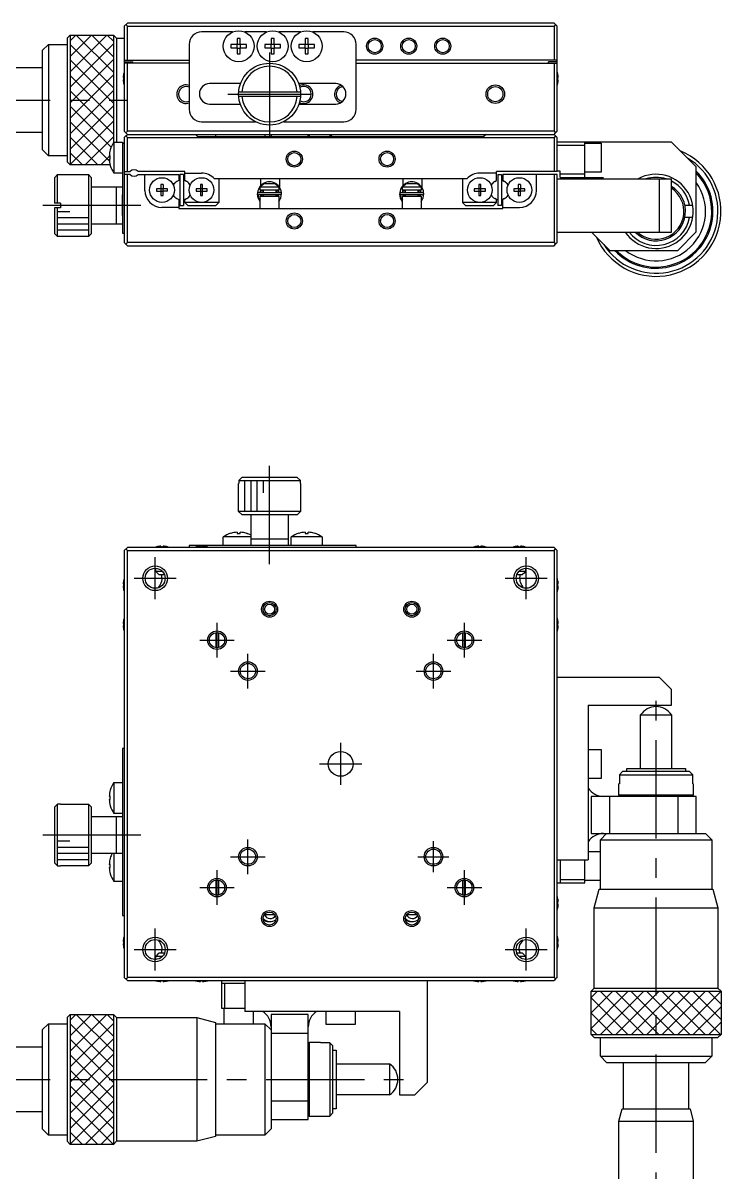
# Model space of a CAD drawing. Extents: x -1 to 436, y -8 to 288.
# Drawn here: x 93.5 to 206.4, y 102.6 to 288.5 of the extents above; entities that cross this region are included whole.
import ezdxf

# ---------------------------------------------------------------- set-up
doc = ezdxf.new("R2010")
doc.units = 0
doc.header["$LTSCALE"] = 0.5
doc.linetypes.add('CENTER', pattern=[50.8, 31.75, -6.35, 6.35, -6.35])
for name, color, linetype in [('MSM_CENTER', 1, 'CENTER'), ('MSM_CONTINUOUS', 7, 'CONTINUOUS'), ('MSM_NARROW', 5, 'CONTINUOUS')]:
    doc.layers.add(name, color=color, linetype=linetype)

msp = doc.modelspace()

# ---------------------------------------------------------------- linework, layer by layer
at = {"layer": 'MSM_CENTER'}
for p, q in [((133.35, 283.7), (133.35, 270.2)), ((56.6, 276), (110.35, 276)), ((126.6, 276.95), (140.1, 276.95)), ((112.55, 258.95), (95.55, 258.95)), ((133.35, 201), (133.35, 218)), ((114.85, 195.3), (114.85, 202.1)), ((174.85, 195.3), (174.85, 202.1)), ((111.45, 198.7), (118.25, 198.7)), ((171.45, 198.7), (178.25, 198.7)), ((124.85, 185.9), (124.85, 191.5)), ((164.85, 185.9), (164.85, 191.5)), ((122.05, 188.7), (127.65, 188.7)), ((162.05, 188.7), (167.65, 188.7)), ((129.85, 180.9), (129.85, 186.5)), ((159.85, 180.9), (159.85, 186.5)), ((127.05, 183.7), (132.65, 183.7)), ((157.05, 183.7), (162.65, 183.7)), ((195.85, 80.45), (195.85, 180.95)), ((144.85, 165.3), (144.85, 172.1)), ((141.45, 168.7), (148.25, 168.7)), ((112.55, 157.2), (95.55, 157.2)), ((129.85, 150.9), (129.85, 156.5)), ((159.85, 151.2), (159.85, 156.2)), ((127.05, 153.7), (132.65, 153.7)), ((157.35, 153.7), (162.35, 153.7)), ((124.85, 145.9), (124.85, 151.5)), ((164.85, 145.9), (164.85, 151.5)), ((122.05, 148.7), (127.65, 148.7)), ((162.05, 148.7), (167.65, 148.7)), ((114.85, 135.3), (114.85, 142.1)), ((174.85, 135.3), (174.85, 142.1)), ((111.45, 138.7), (118.25, 138.7)), ((171.45, 138.7), (178.25, 138.7)), ((56.6, 117.7), (157.1, 117.7))]:
    msp.add_line(p, q, dxfattribs=at)
at = {"layer": 'MSM_CONTINUOUS'}
for p, q in [((110.35, 288.45), (109.85, 287.95)), ((110.35, 287.95), (110.1, 288.2)), ((179.35, 288.45), (110.35, 288.45)), ((179.6, 288.2), (179.35, 288.45)), ((179.6, 288.2), (179.35, 287.95)), ((179.85, 287.95), (179.6, 288.2)), ((100.6, 286), (101.1, 286.5)), ((101.1, 286.5), (101.1, 265.5)), ((101.1, 286.5), (108.1, 286.5)), ((108.1, 286.5), (108.1, 269.11)), ((108.1, 286.5), (108.6, 286)), ((109.85, 287.95), (109.85, 270.95)), ((110.35, 287.95), (179.35, 287.95)), ((110.35, 282.45), (110.35, 287.95)), ((127.37, 287), (122.35, 287)), ((132.87, 287), (129.33, 287)), ((138.37, 287), (134.83, 287)), ((145.35, 287), (140.33, 287)), ((179.35, 287.95), (179.35, 282.45)), ((179.85, 270.95), (179.85, 287.95)), ((96.6, 284), (97.6, 285)), ((97.6, 285), (97.6, 267)), ((97.6, 285), (100.6, 285)), ((100.6, 286), (100.6, 266)), ((108.6, 286), (108.6, 269.2)), ((108.6, 286), (109.85, 286)), ((120.35, 285), (120.35, 274.5)), ((127.09, 284.96), (127.09, 284.44)), ((128.09, 284.96), (127.09, 284.96)), ((127.09, 284.44), (128.09, 284.44)), ((128.05, 284.96), (128.05, 284.44)), ((128.09, 285.96), (128.09, 284.96)), ((128.61, 285.96), (128.09, 285.96)), ((128.61, 285), (128.09, 285)), ((128.09, 284.44), (128.09, 283.44)), ((128.09, 284.4), (128.61, 284.4)), ((128.61, 284.96), (128.61, 285.96)), ((129.61, 284.96), (128.61, 284.96)), ((128.61, 284.44), (129.61, 284.44)), ((128.61, 283.44), (128.61, 284.44)), ((128.65, 284.44), (128.65, 284.96)), ((129.61, 284.44), (129.61, 284.96)), ((132.59, 284.96), (132.59, 284.44)), ((133.59, 284.96), (132.59, 284.96)), ((132.59, 284.44), (133.59, 284.44)), ((133.55, 284.96), (133.55, 284.44)), ((133.59, 285.96), (133.59, 284.96)), ((134.11, 285.96), (133.59, 285.96)), ((134.11, 285), (133.59, 285)), ((133.59, 284.44), (133.59, 283.44)), ((133.59, 284.4), (134.11, 284.4)), ((134.11, 284.96), (134.11, 285.96)), ((135.11, 284.96), (134.11, 284.96)), ((134.11, 284.44), (135.11, 284.44)), ((134.11, 283.44), (134.11, 284.44)), ((134.15, 284.44), (134.15, 284.96)), ((135.11, 284.44), (135.11, 284.96)), ((138.09, 284.96), (138.09, 284.44)), ((139.09, 284.96), (138.09, 284.96)), ((138.09, 284.44), (139.09, 284.44)), ((139.05, 284.96), (139.05, 284.44)), ((139.09, 285.96), (139.09, 284.96)), ((139.61, 285.96), (139.09, 285.96)), ((139.61, 285), (139.09, 285)), ((139.09, 284.44), (139.09, 283.44)), ((139.09, 284.4), (139.61, 284.4)), ((139.61, 284.96), (139.61, 285.96)), ((140.61, 284.96), (139.61, 284.96)), ((139.61, 284.44), (140.61, 284.44)), ((139.61, 283.44), (139.61, 284.44)), ((139.65, 284.44), (139.65, 284.96)), ((140.61, 284.44), (140.61, 284.96)), ((147.35, 274.5), (147.35, 285)), ((96.6, 284), (96.6, 268)), ((128.09, 283.44), (128.61, 283.44)), ((133.59, 283.44), (134.11, 283.44)), ((139.09, 283.44), (139.61, 283.44)), ((89.1, 281.25), (96.6, 281.25)), ((109.85, 282.45), (120.35, 282.45)), ((109.85, 282.2), (111.25, 282.2)), ((120.35, 281.95), (109.85, 281.95)), ((110.35, 270.95), (110.35, 281.95)), ((111.25, 281.95), (111.25, 282.2)), ((179.85, 282.45), (147.35, 282.45)), ((147.35, 281.95), (179.85, 281.95)), ((178.45, 281.95), (178.45, 282.2)), ((179.85, 282.2), (178.45, 282.2)), ((179.35, 281.95), (179.35, 270.95)), ((109.78, 279.63), (109.66, 279.63)), ((109.66, 279.27), (109.78, 279.27)), ((109.78, 280.34), (109.78, 280.34)), ((109.78, 279.27), (109.78, 279.63)), ((179.92, 280.34), (179.92, 280.34)), ((179.92, 279.63), (179.92, 279.27)), ((180.04, 279.63), (179.92, 279.63)), ((179.92, 279.27), (180.04, 279.27)), ((109.78, 278.56), (109.78, 278.56)), ((128.65, 278.65), (123.65, 278.65)), ((128.37, 277.35), (138.33, 277.35)), ((144.05, 278.65), (138.05, 278.65)), ((179.92, 278.56), (179.92, 278.56)), ((123.65, 275.35), (128.61, 275.35)), ((138.33, 276.55), (128.37, 276.55)), ((138.09, 275.35), (144.05, 275.35)), ((122.35, 272.5), (131.07, 272.5)), ((135.63, 272.5), (145.35, 272.5)), ((96.6, 270.75), (89.1, 270.75)), ((109.85, 270.95), (110.1, 270.7)), ((109.85, 269.95), (110.1, 270.2)), ((109.85, 269.95), (109.85, 252.95)), ((110.1, 270.7), (110.35, 270.95)), ((110.1, 270.7), (110.35, 270.45)), ((110.1, 270.2), (110.35, 270.45)), ((110.35, 269.95), (110.1, 270.2)), ((179.35, 270.95), (110.35, 270.95)), ((110.35, 270.45), (179.35, 270.45)), ((110.35, 264.45), (110.35, 269.95)), ((110.35, 269.95), (179.35, 269.95)), ((121.35, 270.45), (121.7, 270.1)), ((121.6, 270.45), (121.6, 270.2)), ((121.7, 270.1), (168, 270.1)), ((124.6, 270.45), (124.6, 270.1)), ((132.6, 270.45), (132.6, 270.1)), ((133.6, 270.45), (133.6, 270.1)), ((139.6, 270.1), (139.6, 270.45)), ((139.7, 270.1), (139.6, 270.2)), ((139.8, 270.1), (139.8, 270.45)), ((143.1, 270.45), (143.1, 270.1)), ((143.55, 270.45), (143.2, 270.1)), ((168.35, 270.45), (168, 270.1)), ((179.35, 270.95), (179.6, 270.7)), ((179.35, 270.45), (179.6, 270.7)), ((179.85, 269.95), (179.35, 270.45)), ((179.6, 270.2), (179.35, 269.95)), ((179.35, 269.95), (179.35, 264.45)), ((179.6, 270.7), (179.85, 270.95)), ((179.85, 264.45), (179.85, 269.95)), ((97.6, 267), (96.6, 268)), ((107.59, 267.96), (107.58, 267.96)), ((108.16, 269.2), (108.16, 264.2)), ((108.16, 269.2), (109.55, 269.2)), ((109.55, 269.2), (109.55, 254.5)), ((109.85, 269), (109.55, 269)), ((198.35, 269.2), (179.85, 269.2)), ((179.85, 268.7), (184.35, 268.7)), ((184.35, 263.5), (184.35, 269.2)), ((184.35, 269.05), (186.95, 269.05)), ((186.95, 269.05), (186.95, 264.35)), ((198.35, 269.2), (202.35, 265.2)), ((100.6, 267), (97.6, 267)), ((101.1, 265.5), (100.6, 266)), ((107.59, 266.96), (107.42, 266.96)), ((107.42, 266.44), (107.59, 266.44)), ((107.59, 266.44), (107.59, 266.96)), ((98.55, 263.45), (99.05, 263.95)), ((99.05, 259.35), (99.05, 263.95)), ((99.05, 263.95), (104.05, 263.95)), ((107.57, 265.5), (101.1, 265.5)), ((104.05, 263.95), (104.05, 253.95)), ((104.05, 263.95), (104.55, 263.45)), ((107.58, 265.44), (107.59, 265.44)), ((109.55, 264.2), (108.16, 264.2)), ((109.85, 264.45), (110.79, 264.45)), ((110.79, 263.95), (109.85, 263.95)), ((110.35, 252.95), (110.35, 263.95)), ((119.65, 264.45), (112.11, 264.45)), ((112.11, 263.95), (118.65, 263.95)), ((113.2, 261.4), (113.2, 263.95)), ((118.65, 263.95), (118.65, 262.99)), ((118.85, 263.95), (118.85, 258.95)), ((119.45, 263.95), (118.85, 263.95)), ((119.45, 263.95), (119.45, 258.95)), ((119.65, 262.99), (119.65, 264.45)), ((119.65, 264.2), (122.35, 264.2)), ((170.05, 264.2), (167.35, 264.2)), ((179.85, 264.45), (170.05, 264.45)), ((170.05, 262.99), (170.05, 264.45)), ((170.25, 263.95), (170.25, 258.95)), ((170.25, 263.95), (170.85, 263.95)), ((170.85, 263.95), (170.85, 258.95)), ((171.05, 263.95), (171.05, 262.99)), ((179.85, 263.95), (171.05, 263.95)), ((176.5, 261.4), (176.5, 263.95)), ((179.35, 263.95), (179.35, 252.95)), ((180.35, 264.5), (179.85, 264.5)), ((179.85, 252.95), (179.85, 263.95)), ((180.35, 263.5), (180.35, 264.5)), ((184.35, 264), (180.35, 264)), ((186.95, 264.35), (184.35, 264.35)), ((202.35, 254.7), (202.35, 265.2)), ((98.55, 263.45), (98.55, 259.35)), ((104.55, 254.45), (104.55, 263.45)), ((115.77, 262.34), (115.77, 261.63)), ((116.13, 262.34), (115.77, 262.34)), ((116.13, 262.34), (116.13, 261.63)), ((118.65, 262.99), (118.36, 262.82)), ((119.94, 262.82), (119.65, 262.99)), ((122.17, 262.34), (122.17, 261.63)), ((122.53, 262.34), (122.17, 262.34)), ((122.53, 261.63), (122.53, 262.34)), ((165.27, 263.25), (124.43, 263.25)), ((125.15, 263.25), (125.15, 259.45)), ((132.43, 262.45), (131.9, 261.95)), ((131.95, 262.2), (131.95, 263.25)), ((134.27, 262.45), (132.43, 262.45)), ((134.8, 261.95), (134.27, 262.45)), ((134.95, 263.25), (134.95, 261.93)), ((155.43, 262.45), (154.9, 261.95)), ((154.95, 262.2), (154.95, 263.25)), ((157.27, 262.45), (155.43, 262.45)), ((157.8, 261.95), (157.27, 262.45)), ((157.95, 263.25), (157.95, 261.93)), ((164.55, 263.25), (164.55, 259.45)), ((167.17, 262.34), (167.17, 261.63)), ((167.53, 262.34), (167.17, 262.34)), ((167.53, 261.63), (167.53, 262.34)), ((169.76, 262.82), (170.05, 262.99)), ((170.25, 263.1), (170.25, 259.8)), ((171.05, 262.99), (171.34, 262.82)), ((173.57, 262.34), (173.57, 261.63)), ((173.93, 262.34), (173.57, 262.34)), ((173.93, 262.34), (173.93, 261.63)), ((179.85, 263.25), (198.35, 263.25)), ((180.35, 263.5), (187.35, 263.5)), ((185.35, 263.5), (185.35, 263.25)), ((196.35, 263.25), (196.35, 254.65)), ((198.35, 254.65), (198.35, 263.25)), ((104.55, 261.95), (109.55, 261.95)), ((108.55, 261.95), (108.55, 255.95)), ((109.55, 257.35), (109.55, 260.65)), ((115.06, 261.63), (115.06, 261.27)), ((115.77, 261.63), (115.06, 261.63)), ((115.06, 261.27), (115.77, 261.27)), ((115.78, 261.62), (115.77, 261.63)), ((115.78, 261.28), (115.77, 261.27)), ((115.77, 261.27), (115.77, 260.56)), ((115.77, 260.56), (116.13, 260.56)), ((116.12, 261.62), (115.78, 261.62)), ((115.78, 261.62), (115.78, 261.28)), ((115.78, 261.28), (116.12, 261.28)), ((116.12, 261.62), (116.13, 261.63)), ((116.12, 261.28), (116.12, 261.62)), ((116.12, 261.28), (116.13, 261.27)), ((116.84, 261.63), (116.13, 261.63)), ((116.13, 260.56), (116.13, 261.27)), ((116.84, 261.27), (116.13, 261.27)), ((116.84, 261.27), (116.84, 261.63)), ((121.46, 261.63), (121.46, 261.27)), ((122.17, 261.63), (121.46, 261.63)), ((121.46, 261.27), (122.17, 261.27)), ((122.18, 261.62), (122.17, 261.63)), ((122.18, 261.28), (122.17, 261.27)), ((122.17, 261.27), (122.17, 260.56)), ((122.17, 260.56), (122.53, 260.56)), ((122.52, 261.62), (122.18, 261.62)), ((122.18, 261.62), (122.18, 261.28)), ((122.18, 261.28), (122.52, 261.28)), ((122.52, 261.62), (122.53, 261.63)), ((122.52, 261.28), (122.52, 261.62)), ((122.52, 261.28), (122.53, 261.27)), ((123.24, 261.63), (122.53, 261.63)), ((122.53, 261.27), (123.24, 261.27)), ((122.53, 260.56), (122.53, 261.27)), ((123.24, 261.27), (123.24, 261.63)), ((131.53, 260.13), (131.4, 260.82)), ((131.55, 260.08), (131.57, 260.65)), ((131.59, 261.04), (135.09, 261.04)), ((135.09, 260.65), (131.59, 260.65)), ((131.91, 261.45), (131.8, 261.04)), ((131.85, 261.95), (134.85, 261.95)), ((131.85, 261.45), (131.85, 261.95)), ((134.85, 261.45), (131.85, 261.45)), ((131.85, 260.45), (134.85, 260.45)), ((131.85, 258.45), (131.85, 260.45)), ((132.19, 260.65), (131.9, 260.45)), ((131.95, 261.25), (131.95, 261.45)), ((132.35, 261.25), (131.95, 261.25)), ((132.35, 261.04), (132.35, 261.45)), ((132.35, 260.45), (132.35, 260.65)), ((134.35, 261.45), (134.35, 261.04)), ((134.84, 261.25), (134.35, 261.25)), ((134.35, 260.65), (134.35, 260.45)), ((134.45, 261.25), (134.45, 261.04)), ((134.45, 260.65), (134.45, 260.45)), ((134.78, 260.45), (134.49, 260.65)), ((134.88, 261.04), (134.77, 261.45)), ((134.85, 261.95), (134.85, 261.45)), ((134.85, 260.45), (134.85, 258.45)), ((154.53, 260.13), (154.4, 260.82)), ((154.55, 260.08), (154.57, 260.65)), ((154.59, 261.04), (158.09, 261.04)), ((158.09, 260.65), (154.59, 260.65)), ((154.91, 261.45), (154.8, 261.04)), ((154.85, 261.95), (157.85, 261.95)), ((154.85, 261.45), (154.85, 261.95)), ((157.85, 261.45), (154.85, 261.45)), ((154.85, 260.45), (157.85, 260.45)), ((154.85, 258.45), (154.85, 260.45)), ((155.19, 260.65), (154.9, 260.45)), ((154.95, 261.25), (154.95, 261.45)), ((155.35, 261.25), (154.95, 261.25)), ((155.35, 261.04), (155.35, 261.45)), ((155.35, 260.45), (155.35, 260.65)), ((157.35, 261.45), (157.35, 261.04)), ((157.84, 261.25), (157.35, 261.25)), ((157.35, 260.65), (157.35, 260.45)), ((157.45, 261.25), (157.45, 261.04)), ((157.45, 260.65), (157.45, 260.45)), ((157.78, 260.45), (157.49, 260.65)), ((157.88, 261.04), (157.77, 261.45)), ((157.85, 261.95), (157.85, 261.45)), ((157.85, 260.45), (157.85, 258.45)), ((166.46, 261.63), (166.46, 261.27)), ((167.17, 261.63), (166.46, 261.63)), ((166.46, 261.27), (167.17, 261.27)), ((167.18, 261.62), (167.17, 261.63)), ((167.18, 261.28), (167.17, 261.27)), ((167.17, 261.27), (167.17, 260.56)), ((167.17, 260.56), (167.53, 260.56)), ((167.52, 261.62), (167.18, 261.62)), ((167.18, 261.62), (167.18, 261.28)), ((167.18, 261.28), (167.52, 261.28)), ((167.52, 261.62), (167.53, 261.63)), ((167.52, 261.28), (167.52, 261.62)), ((167.52, 261.28), (167.53, 261.27)), ((168.24, 261.63), (167.53, 261.63)), ((167.53, 261.27), (168.24, 261.27)), ((167.53, 260.56), (167.53, 261.27)), ((168.24, 261.27), (168.24, 261.63)), ((172.86, 261.63), (172.86, 261.27)), ((173.57, 261.63), (172.86, 261.63)), ((172.86, 261.27), (173.57, 261.27)), ((173.58, 261.62), (173.57, 261.63)), ((173.58, 261.28), (173.57, 261.27)), ((173.57, 261.27), (173.57, 260.56)), ((173.57, 260.56), (173.93, 260.56)), ((173.92, 261.62), (173.58, 261.62)), ((173.58, 261.62), (173.58, 261.28)), ((173.58, 261.28), (173.92, 261.28)), ((173.92, 261.62), (173.93, 261.63)), ((173.92, 261.28), (173.92, 261.62)), ((173.92, 261.28), (173.93, 261.27)), ((174.64, 261.63), (173.93, 261.63)), ((173.93, 260.56), (173.93, 261.27)), ((174.64, 261.27), (173.93, 261.27)), ((174.64, 261.27), (174.64, 261.63)), ((99.55, 259.35), (98.55, 259.35)), ((98.55, 258.55), (98.55, 254.45)), ((99.55, 258.55), (98.55, 258.55)), ((99.05, 253.95), (99.05, 258.55)), ((99.55, 259.35), (99.55, 258.55)), ((118.65, 258.65), (115.95, 258.65)), ((118.36, 260.08), (118.65, 259.91)), ((118.65, 259.91), (118.65, 258.45)), ((118.65, 258.45), (171.05, 258.45)), ((118.85, 258.95), (119.45, 258.95)), ((119.65, 259.91), (119.94, 260.08)), ((119.65, 259.45), (119.65, 259.91)), ((125.15, 259.45), (119.65, 259.45)), ((120.15, 258.95), (119.65, 259.45)), ((120.15, 258.95), (124.65, 258.95)), ((124.65, 258.95), (125.15, 259.45)), ((131.56, 260.07), (131.76, 260.13)), ((131.85, 259.6), (131.56, 260.07)), ((131.76, 260.13), (131.85, 260.17)), ((131.78, 260.06), (131.85, 259.97)), ((131.85, 259.9), (131.84, 259.92)), ((135.14, 260.12), (135.13, 260.08)), ((135.13, 260.08), (135.13, 260.08)), ((135.13, 260.08), (135.13, 260.08)), ((135.13, 260.08), (135.13, 260.08)), ((135.15, 260.12), (135.14, 260.12)), ((135.15, 260.13), (135.15, 260.13)), ((135.15, 260.13), (135.15, 260.13)), ((135.15, 260.13), (135.15, 260.12)), ((154.85, 259.6), (154.53, 260.13)), ((154.56, 260.07), (154.76, 260.13)), ((154.76, 260.13), (154.85, 260.17)), ((154.78, 260.06), (154.85, 259.97)), ((154.85, 259.9), (154.84, 259.92)), ((158.14, 260.12), (158.13, 260.08)), ((158.13, 260.08), (158.13, 260.08)), ((158.13, 260.08), (158.13, 260.08)), ((158.13, 260.08), (158.13, 260.08)), ((158.15, 260.12), (158.14, 260.12)), ((158.15, 260.13), (158.15, 260.13)), ((158.15, 260.13), (158.15, 260.13)), ((158.15, 260.13), (158.15, 260.12)), ((170.05, 259.45), (164.55, 259.45)), ((164.55, 259.45), (165.05, 258.95)), ((165.05, 258.95), (169.55, 258.95)), ((169.55, 258.95), (170.05, 259.45)), ((170.05, 259.91), (169.76, 260.08)), ((170.05, 259.45), (170.05, 259.91)), ((170.85, 258.95), (170.25, 258.95)), ((171.34, 260.08), (171.05, 259.91)), ((171.05, 258.45), (171.05, 259.91)), ((171.05, 258.65), (173.75, 258.65)), ((200.49, 259), (201.77, 259)), ((201.77, 257), (200.49, 257)), ((109.55, 255.95), (104.55, 255.95)), ((179.85, 254.65), (198.35, 254.65)), ((188.35, 251.7), (185.4, 254.65)), ((202.35, 254.7), (199.35, 251.7)), ((99.05, 253.95), (98.55, 254.45)), ((104.05, 253.95), (99.05, 253.95)), ((104.55, 254.45), (104.05, 253.95)), ((109.55, 254.5), (109.85, 254.5)), ((109.85, 252.95), (110.35, 252.45)), ((110.1, 252.7), (110.35, 252.95)), ((179.35, 252.95), (110.35, 252.95)), ((179.35, 252.95), (179.6, 252.7)), ((179.6, 252.7), (179.85, 252.95)), ((110.35, 252.45), (179.35, 252.45)), ((179.35, 252.45), (179.6, 252.7)), ((188.35, 251.7), (199.35, 251.7)), ((128.37, 214), (128.35, 214)), ((128.35, 209.5), (128.35, 214)), ((128.87, 215), (128.37, 214.5)), ((128.37, 214.5), (138.33, 214.5)), ((128.37, 214.5), (128.37, 214)), ((137.83, 215), (128.87, 215)), ((138.33, 214.5), (137.83, 215)), ((138.33, 214), (138.33, 214.5)), ((138.35, 214), (138.33, 214)), ((138.35, 214), (138.35, 209.5)), ((138.35, 209.5), (128.35, 209.5)), ((128.85, 209), (128.35, 209.5)), ((128.85, 209), (137.85, 209)), ((130.35, 204), (130.35, 209)), ((136.35, 209), (136.35, 204)), ((138.35, 209.5), (137.85, 209)), ((130.35, 205.39), (125.85, 205.39)), ((125.85, 204), (125.85, 205.39)), ((127.09, 205.97), (127.09, 205.96)), ((128.09, 206.13), (128.09, 205.96)), ((128.09, 205.96), (128.61, 205.96)), ((128.61, 205.96), (128.61, 206.13)), ((129.61, 205.96), (129.61, 205.97)), ((136.35, 205), (130.35, 205)), ((141.85, 205.39), (136.85, 205.39)), ((136.85, 204), (136.85, 205.39)), ((138.09, 205.97), (138.09, 205.96)), ((139.09, 206.13), (139.09, 205.96)), ((139.09, 205.96), (139.61, 205.96)), ((139.61, 205.96), (139.61, 206.13)), ((140.61, 205.96), (140.61, 205.97)), ((141.85, 205.39), (141.85, 204)), ((109.85, 203.2), (110.35, 203.7)), ((109.85, 203.2), (109.85, 134.2)), ((110.35, 203.2), (110.1, 203.45)), ((179.35, 203.7), (110.35, 203.7)), ((110.35, 134.2), (110.35, 203.2)), ((110.35, 203.2), (179.35, 203.2)), ((115.06, 203.77), (115.06, 203.77)), ((115.77, 203.89), (115.77, 203.77)), ((115.77, 203.77), (116.13, 203.77)), ((116.13, 203.77), (116.13, 203.89)), ((116.84, 203.77), (116.84, 203.77)), ((147.35, 204), (120.35, 204)), ((120.35, 204), (120.35, 203.7)), ((121.46, 203.77), (121.46, 203.77)), ((122.17, 203.89), (122.17, 203.77)), ((122.17, 203.77), (122.53, 203.77)), ((122.53, 203.77), (122.53, 203.89)), ((123.24, 203.77), (123.24, 203.77)), ((147.35, 203.7), (147.35, 204)), ((166.46, 203.77), (166.46, 203.77)), ((167.17, 203.89), (167.17, 203.77)), ((167.17, 203.77), (167.53, 203.77)), ((167.53, 203.77), (167.53, 203.89)), ((168.24, 203.77), (168.24, 203.77)), ((172.86, 203.77), (172.86, 203.77)), ((173.57, 203.89), (173.57, 203.77)), ((173.57, 203.77), (173.93, 203.77)), ((173.93, 203.77), (173.93, 203.89)), ((174.64, 203.77), (174.64, 203.77)), ((179.35, 203.7), (179.6, 203.45)), ((179.35, 203.2), (179.6, 203.45)), ((179.35, 203.2), (179.35, 134.2)), ((179.6, 203.45), (179.85, 203.2)), ((179.85, 134.2), (179.85, 203.2)), ((114.95, 199.8), (114.95, 200.35)), ((116.08, 199.8), (114.95, 199.8)), ((115.15, 199.6), (114.95, 199.8)), ((115.45, 199.3), (115.15, 199.6)), ((115.45, 199.3), (116.39, 199.3)), ((173.31, 199.3), (174.25, 199.3)), ((174.75, 199.8), (173.62, 199.8)), ((174.55, 199.6), (174.25, 199.3)), ((174.75, 199.8), (174.55, 199.6)), ((174.75, 200.35), (174.75, 199.8)), ((109.78, 197.78), (109.66, 197.78)), ((109.66, 197.42), (109.78, 197.42)), ((109.78, 198.49), (109.78, 198.49)), ((109.78, 197.42), (109.78, 197.78)), ((115.4, 197.3), (115.72, 197.3)), ((115.4, 197.3), (115.55, 197.21)), ((173.98, 197.3), (174.3, 197.3)), ((174.15, 197.21), (174.3, 197.3)), ((179.92, 198.49), (179.92, 198.49)), ((179.92, 197.78), (179.92, 197.42)), ((180.04, 197.78), (179.92, 197.78)), ((179.92, 197.42), (180.04, 197.42)), ((109.78, 196.71), (109.78, 196.71)), ((179.92, 196.71), (179.92, 196.71)), ((109.78, 192.09), (109.78, 192.09)), ((179.92, 192.09), (179.92, 192.09)), ((109.78, 191.38), (109.66, 191.38)), ((109.66, 191.02), (109.78, 191.02)), ((109.78, 191.02), (109.78, 191.38)), ((109.78, 190.31), (109.78, 190.31)), ((124.65, 189.93), (124.65, 187.47)), ((125.15, 187.49), (125.15, 189.91)), ((164.55, 189.91), (164.55, 187.49)), ((165.05, 187.47), (165.05, 189.93)), ((179.92, 191.38), (179.92, 191.02)), ((180.04, 191.38), (179.92, 191.38)), ((179.92, 191.02), (180.04, 191.02)), ((179.92, 190.31), (179.92, 190.31)), ((179.85, 182.7), (196.35, 182.7)), ((196.35, 182.7), (198.35, 180.7)), ((198.35, 178.2), (198.35, 180.7)), ((184.85, 178.2), (184.85, 153.2)), ((184.85, 178.2), (198.35, 178.2)), ((193.35, 176.61), (198.35, 176.61)), ((193.35, 167.95), (193.35, 176.61)), ((198.35, 176.61), (198.35, 167.95)), ((109.55, 171.2), (109.55, 144.2)), ((109.85, 171.2), (109.55, 171.2)), ((184.85, 171.05), (186.95, 171.05)), ((186.95, 171.05), (186.95, 166.35)), ((190.44, 167.45), (189.93, 166.95)), ((201.26, 167.45), (190.44, 167.45)), ((191.1, 167.95), (200.6, 167.95)), ((191.1, 167.45), (191.1, 167.95)), ((200.6, 167.95), (200.6, 167.45)), ((201.77, 166.95), (201.26, 167.45)), ((108.16, 165.7), (108.16, 160.7)), ((108.16, 165.7), (109.55, 165.7)), ((186.95, 166.35), (184.85, 166.35)), ((189.93, 165.45), (189.85, 165.45)), ((189.85, 163.65), (189.85, 165.45)), ((189.93, 166.95), (201.77, 166.95)), ((189.93, 166.95), (189.93, 165.45)), ((201.77, 165.45), (201.77, 166.95)), ((201.85, 165.45), (201.77, 165.45)), ((201.85, 165.45), (201.85, 163.65)), ((107.59, 164.46), (107.58, 164.46)), ((201.85, 163.65), (189.85, 163.65)), ((190.05, 163.45), (189.85, 163.65)), ((201.85, 163.65), (201.65, 163.45)), ((99.05, 162.18), (98.55, 161.68)), ((99.05, 152.22), (99.05, 162.18)), ((99.55, 162.18), (99.05, 162.18)), ((99.55, 162.2), (99.55, 162.18)), ((99.55, 162.2), (104.05, 162.2)), ((104.05, 162.2), (104.05, 152.2)), ((104.05, 162.2), (104.55, 161.7)), ((107.59, 163.46), (107.42, 163.46)), ((107.42, 162.94), (107.59, 162.94)), ((107.58, 161.94), (107.59, 161.94)), ((107.59, 162.94), (107.59, 163.46)), ((185.35, 163.45), (185.35, 157.45)), ((202.35, 163.45), (185.35, 163.45)), ((188.35, 157.45), (188.35, 163.45)), ((199.35, 163.45), (199.35, 157.45)), ((202.35, 157.45), (202.35, 163.45)), ((98.55, 161.68), (98.55, 152.72)), ((104.55, 152.7), (104.55, 161.7)), ((104.55, 160.2), (109.55, 160.2)), ((109.55, 160.7), (108.16, 160.7)), ((108.55, 160.2), (108.55, 154.2)), ((185.35, 157.45), (203.85, 157.45)), ((186.85, 156.45), (187.85, 157.45)), ((186.85, 156.45), (204.85, 156.45)), ((186.85, 148.45), (186.85, 156.45)), ((203.85, 157.45), (204.85, 156.45)), ((204.85, 156.45), (204.85, 148.45)), ((184.85, 154.55), (186.85, 154.55)), ((98.55, 152.72), (99.05, 152.22)), ((104.55, 152.7), (104.05, 152.2)), ((109.55, 154.2), (104.55, 154.2)), ((107.59, 152.46), (107.42, 152.46)), ((107.59, 153.46), (107.58, 153.46)), ((107.59, 151.94), (107.59, 152.46)), ((108.16, 154.2), (108.16, 149.7)), ((179.85, 153.2), (184.85, 153.2)), ((180.35, 153.2), (180.35, 149.45)), ((184.35, 149.45), (184.35, 153.2)), ((99.05, 152.22), (99.55, 152.22)), ((99.55, 152.22), (99.55, 152.2)), ((104.05, 152.2), (99.55, 152.2)), ((107.42, 151.94), (107.59, 151.94)), ((107.58, 150.94), (107.59, 150.94)), ((109.55, 149.7), (108.16, 149.7)), ((124.65, 149.93), (124.65, 147.47)), ((125.15, 147.49), (125.15, 149.91)), ((164.55, 149.91), (164.55, 147.49)), ((165.05, 147.47), (165.05, 149.93)), ((179.85, 149.45), (184.35, 149.45)), ((184.35, 149.95), (180.35, 149.95)), ((186.85, 149.85), (184.35, 149.85)), ((179.92, 147.09), (179.92, 147.09)), ((185.85, 145.45), (186.65, 148.45)), ((186.65, 148.45), (205.05, 148.45)), ((205.05, 148.45), (205.85, 145.45)), ((179.92, 146.38), (179.92, 146.02)), ((180.04, 146.38), (179.92, 146.38)), ((179.92, 146.02), (180.04, 146.02)), ((179.92, 145.31), (179.92, 145.31)), ((185.85, 145.45), (205.85, 145.45)), ((185.85, 132.45), (185.85, 145.45)), ((205.85, 145.45), (205.85, 132.45)), ((109.55, 144.2), (109.85, 144.2)), ((134.24, 144.3), (132.46, 144.3)), ((157.24, 144.3), (155.46, 144.3)), ((109.78, 139.98), (109.66, 139.98)), ((109.66, 139.62), (109.78, 139.62)), ((109.78, 140.69), (109.78, 140.69)), ((109.78, 139.62), (109.78, 139.98)), ((115.55, 140.19), (115.4, 140.1)), ((115.72, 140.1), (115.4, 140.1)), ((174.3, 140.1), (173.98, 140.1)), ((174.3, 140.1), (174.15, 140.19)), ((179.92, 140.69), (179.92, 140.69)), ((179.92, 139.98), (179.92, 139.62)), ((180.04, 139.98), (179.92, 139.98)), ((179.92, 139.62), (180.04, 139.62)), ((109.78, 138.91), (109.78, 138.91)), ((114.95, 137.6), (115.15, 137.8)), ((114.95, 137.6), (116.08, 137.6)), ((114.95, 137.05), (114.95, 137.6)), ((115.15, 137.8), (115.45, 138.1)), ((116.39, 138.1), (115.45, 138.1)), ((174.25, 138.1), (173.25, 138.1)), ((173.62, 137.6), (174.75, 137.6)), ((174.25, 138.1), (174.55, 137.8)), ((174.55, 137.8), (174.75, 137.6)), ((174.75, 137.6), (174.75, 137.05)), ((179.92, 138.91), (179.92, 138.91)), ((110.35, 133.7), (109.85, 134.2)), ((110.1, 133.95), (110.35, 134.2)), ((179.35, 134.2), (110.35, 134.2)), ((179.6, 133.95), (179.35, 134.2)), ((179.6, 133.95), (179.35, 133.7)), ((179.85, 134.2), (179.6, 133.95)), ((110.35, 133.7), (179.35, 133.7)), ((115.06, 133.63), (115.06, 133.63)), ((116.13, 133.63), (115.77, 133.63)), ((115.77, 133.63), (115.77, 133.51)), ((116.13, 133.51), (116.13, 133.63)), ((116.84, 133.63), (116.84, 133.63)), ((121.46, 133.63), (121.46, 133.63)), ((122.53, 133.63), (122.17, 133.63)), ((122.17, 133.63), (122.17, 133.51)), ((122.53, 133.51), (122.53, 133.63)), ((123.24, 133.63), (123.24, 133.63)), ((125.6, 133.7), (125.6, 129.2)), ((129.35, 133.2), (125.6, 133.2)), ((126.1, 129.2), (126.1, 133.2)), ((129.35, 133.7), (129.35, 128.7)), ((158.85, 133.7), (158.85, 117.2)), ((166.46, 133.63), (166.46, 133.63)), ((167.53, 133.63), (167.17, 133.63)), ((167.17, 133.63), (167.17, 133.51)), ((167.53, 133.51), (167.53, 133.63)), ((168.24, 133.63), (168.24, 133.63)), ((172.86, 133.63), (172.86, 133.63)), ((173.93, 133.63), (173.57, 133.63)), ((173.57, 133.63), (173.57, 133.51)), ((173.93, 133.51), (173.93, 133.63)), ((174.64, 133.63), (174.64, 133.63)), ((185.35, 131.95), (185.85, 132.45)), ((185.85, 132.45), (205.85, 132.45)), ((205.85, 132.45), (206.35, 131.95)), ((185.35, 131.95), (206.35, 131.95)), ((185.35, 124.95), (185.35, 131.95)), ((206.35, 131.95), (206.35, 124.95)), ((125.6, 129.2), (129.35, 129.2)), ((126, 126.7), (126, 129.2)), ((154.35, 128.7), (129.35, 128.7)), ((130.7, 128.7), (130.7, 126.7)), ((142.5, 126.6), (142.5, 128.7)), ((147.2, 128.7), (147.2, 126.6)), ((154.35, 128.7), (154.35, 115.2)), ((96.6, 125.7), (97.6, 126.7)), ((97.6, 126.7), (97.6, 108.7)), ((97.6, 126.7), (100.6, 126.7)), ((100.6, 127.7), (101.1, 128.2)), ((100.6, 127.7), (100.6, 107.7)), ((101.1, 128.2), (101.1, 107.2)), ((101.1, 128.2), (108.1, 128.2)), ((108.1, 128.2), (108.1, 107.2)), ((108.1, 128.2), (108.6, 127.7)), ((108.6, 127.7), (108.6, 107.7)), ((108.6, 127.7), (121.6, 127.7)), ((121.6, 127.7), (121.6, 107.7)), ((121.6, 127.7), (124.6, 126.9)), ((124.6, 126.9), (124.6, 108.5)), ((124.6, 126.7), (132.6, 126.7)), ((132.6, 126.7), (132.6, 108.7)), ((132.6, 126.7), (133.6, 125.7)), ((139.6, 128.2), (133.6, 128.2)), ((133.6, 128.2), (133.6, 109.7)), ((139.6, 111.2), (139.6, 128.2)), ((147.2, 126.6), (142.5, 126.6)), ((96.6, 125.7), (96.6, 109.7)), ((133.6, 125.2), (139.6, 125.2)), ((185.35, 124.95), (206.35, 124.95)), ((185.85, 124.45), (185.35, 124.95)), ((206.35, 124.95), (205.85, 124.45)), ((89.1, 122.95), (96.6, 122.95)), ((139.6, 123.5), (139.8, 123.7)), ((139.8, 111.7), (139.8, 123.7)), ((139.8, 123.7), (141.6, 123.7)), ((141.6, 123.62), (141.6, 123.7)), ((143.1, 123.62), (141.6, 123.62)), ((143.1, 123.62), (143.1, 111.78)), ((143.6, 123.11), (143.1, 123.62)), ((143.6, 112.29), (143.6, 123.11)), ((185.85, 124.45), (205.85, 124.45)), ((186.85, 121.45), (186.85, 124.45)), ((204.85, 124.45), (204.85, 121.45)), ((143.6, 122.45), (144.1, 122.45)), ((144.1, 122.45), (144.1, 112.95)), ((186.85, 121.45), (204.85, 121.45)), ((187.85, 120.45), (186.85, 121.45)), ((204.85, 121.45), (203.85, 120.45)), ((144.1, 120.2), (152.76, 120.2)), ((152.76, 120.2), (152.76, 115.2)), ((187.85, 120.45), (203.85, 120.45)), ((190.6, 112.95), (190.6, 120.45)), ((201.1, 120.45), (201.1, 112.95)), ((158.85, 117.2), (156.85, 115.2)), ((139.6, 114.2), (133.6, 114.2)), ((152.76, 115.2), (144.1, 115.2)), ((154.35, 115.2), (156.85, 115.2)), ((96.6, 112.45), (89.1, 112.45)), ((139.8, 111.7), (139.6, 111.9)), ((141.6, 111.7), (139.8, 111.7)), ((141.6, 111.7), (141.6, 111.78)), ((141.6, 111.78), (143.1, 111.78)), ((143.1, 111.78), (143.6, 112.29)), ((144.1, 112.95), (143.6, 112.95)), ((189.85, 110.95), (190.35, 112.95)), ((190.35, 112.95), (201.35, 112.95)), ((201.35, 112.95), (201.85, 110.95)), ((97.6, 108.7), (96.6, 109.7)), ((133.6, 109.7), (132.6, 108.7)), ((133.6, 111.2), (139.6, 111.2)), ((189.85, 110.95), (201.85, 110.95)), ((189.85, 100.95), (189.85, 110.95)), ((201.85, 110.95), (201.85, 100.95)), ((100.6, 108.7), (97.6, 108.7)), ((124.6, 108.5), (121.6, 107.7)), ((132.6, 108.7), (124.6, 108.7)), ((101.1, 107.2), (100.6, 107.7)), ((108.1, 107.2), (101.1, 107.2)), ((108.6, 107.7), (108.1, 107.2)), ((121.6, 107.7), (108.6, 107.7))]:
    msp.add_line(p, q, dxfattribs=at)
for centre, radius in [((128.35, 284.7), 2.5), ((133.85, 284.7), 2.5), ((139.35, 284.7), 2.5), ((150.35, 284.7), 1.06), ((155.85, 284.7), 1.06), ((161.35, 284.7), 1.06), ((133.35, 276.95), 5), ((169.85, 276.95), 1.23), ((137.35, 266.45), 1.06), ((152.35, 266.45), 1.06), ((115.95, 261.45), 2), ((122.35, 261.45), 2), ((167.35, 261.45), 2), ((173.75, 261.45), 2), ((137.35, 256.45), 1.06), ((152.35, 256.45), 1.06), ((114.85, 198.7), 1.62), ((174.85, 198.7), 1.62), ((133.35, 193.7), 1.06), ((133.35, 193.7), 0.8), ((156.35, 193.7), 1.06), ((156.35, 193.7), 0.8), ((124.85, 188.7), 1.23), ((164.85, 188.7), 1.23), ((129.85, 183.7), 1.23), ((159.85, 183.7), 1.23), ((144.85, 168.7), 2), ((129.85, 153.7), 1.23), ((159.85, 153.7), 1.23), ((124.85, 148.7), 1.23), ((164.85, 148.7), 1.23), ((133.35, 143.7), 1.06), ((156.35, 143.7), 1.06), ((114.85, 138.7), 1.62), ((174.85, 138.7), 1.62)]:
    msp.add_circle(centre, radius, dxfattribs=at)
for centre, radius, start, end in [((122.35, 285), 2, 90, 180), ((145.35, 285), 2, 0, 90), ((133.35, 276.95), 4.5, 5.0997, 174.9003), ((112.85, 279.45), 3.19, 163.8933, 176.7703), ((112.85, 279.45), 3.19, 183.2297, 196.1067), ((112.85, 279.45), 3.2, 159.6359, 163.8775), ((176.85, 279.45), 3.2, 16.1225, 20.3641), ((176.85, 279.45), 3.19, 3.2297, 16.1067), ((176.85, 279.45), 3.19, 343.8933, 356.7703), ((112.85, 279.45), 3.2, 196.1225, 200.3641), ((119.85, 276.95), 1.23, 66.0042, 293.9958), ((123.65, 277), 1.65, 90, 270), ((138.85, 276.95), 1.23, 240.0028, 119.9972), ((144.05, 277), 1.65, 270, 90), ((145.35, 276.95), 1.23, 96.4571, 259.1377), ((176.85, 279.45), 3.2, 339.6359, 343.8775), ((133.35, 276.95), 4.5, 185.0997, 354.9003), ((122.35, 274.5), 2, 180, 270), ((145.35, 274.5), 2, 270, 0), ((111.9, 266.7), 4.49, 163.7306, 176.6822), ((111.9, 266.7), 4.5, 146.251, 163.7142), ((195.85, 258), 10.5, 203.3322, 67.6899), ((111.9, 266.7), 4.49, 183.3178, 196.2694), ((195.85, 258), 10, 212.3713, 59.3647), ((111.9, 266.7), 4.5, 196.2858, 213.749), ((111.45, 263.7), 1, 48.5904, 131.4096), ((111.45, 264.7), 1, 228.5904, 311.4096), ((122.35, 261.45), 2.75, 40.8852, 90), ((167.35, 261.45), 2.75, 90, 139.1148), ((195.85, 258), 9.2, 223.2185, 45.0474), ((195.85, 258), 9, 224.427, 43.7617), ((195.85, 258), 6, 213.9406, 118.955), ((119.26, 261.34), 1.75, 134.9956, 148.1135), ((119.15, 261.45), 1.59, 135, 149.5668), ((119.15, 261.45), 1.59, 120, 135), ((119.15, 261.45), 1.59, 100.893, 120), ((119.15, 261.45), 1.59, 60, 79.107), ((119.15, 261.45), 1.59, 45, 60), ((119.04, 261.34), 1.75, 31.8865, 45.0044), ((119.15, 261.45), 1.59, 30.4333, 45), ((133.34, 260.84), 1.94, 359.2524, 180.8427), ((156.34, 260.84), 1.94, 359.2524, 180.8427), ((170.66, 261.34), 1.75, 134.9956, 148.1135), ((170.55, 261.45), 1.59, 135, 149.5667), ((170.55, 261.45), 1.59, 120, 135), ((170.55, 261.45), 1.59, 60, 79.1069), ((170.55, 261.45), 1.59, 45.0949, 60), ((170.44, 261.34), 1.75, 31.8865, 45.0905), ((170.55, 261.45), 1.59, 30.4332, 45.0949), ((195.85, 258), 8, 231.9525, 35.6591), ((195.85, 258), 5.5, 72.6586, 107.3414), ((195.85, 258), 5.5, 10.4757, 62.9643), ((115.95, 261.4), 2.75, 180, 270), ((119.15, 261.45), 1.59, 210.4332, 225), ((119.26, 261.57), 1.75, 211.8865, 225.0044), ((119.15, 261.45), 1.59, 225, 240), ((119.15, 261.45), 1.59, 300, 315), ((119.15, 261.45), 1.59, 315, 329.5667), ((119.04, 261.57), 1.75, 314.9956, 328.1135), ((131.59, 260.84), 0.195, 90, 270), ((133.33, 260.85), 1.95, 321.0368, 359.2032), ((135.09, 260.84), 0.195, 270, 90), ((154.59, 260.84), 0.195, 90, 270), ((156.33, 260.85), 1.95, 321.0368, 359.2032), ((158.09, 260.84), 0.195, 270, 90), ((170.55, 261.45), 1.59, 210.4333, 225), ((170.66, 261.57), 1.75, 211.8865, 225.0044), ((170.55, 261.45), 1.59, 225, 240), ((170.55, 261.45), 1.59, 300, 315), ((170.55, 261.45), 1.59, 315, 329.5668), ((170.44, 261.57), 1.75, 314.9956, 328.1135), ((173.75, 261.4), 2.75, 270, 0), ((195.85, 258), 4.75, 224.8508, 58.2431), ((119.15, 261.45), 1.59, 240, 259.107), ((119.15, 261.45), 1.59, 280.893, 300), ((170.55, 261.45), 1.59, 240, 259.1069), ((170.55, 261.45), 1.59, 280.8931, 300), ((195.85, 258), 5.5, 217.5238, 349.5243), ((128.35, 201.65), 4.5, 106.2858, 123.749), ((128.35, 201.65), 4.49, 93.3178, 106.2694), ((128.35, 201.65), 4.49, 73.7306, 86.6822), ((128.35, 201.65), 4.5, 63.6122, 73.7142), ((139.35, 201.65), 4.5, 106.2858, 123.749), ((139.35, 201.65), 4.49, 93.3178, 106.2694), ((139.35, 201.65), 4.49, 73.7306, 86.6822), ((139.35, 201.65), 4.5, 56.251, 73.7142), ((115.95, 200.7), 3.2, 106.1225, 110.3641), ((115.95, 200.7), 3.19, 93.2297, 106.1067), ((115.95, 200.7), 3.19, 73.8933, 86.7703), ((115.95, 200.7), 3.2, 69.6359, 73.8775), ((122.35, 200.7), 3.2, 106.1225, 110.3641), ((122.35, 200.7), 3.19, 93.2297, 106.1067), ((122.35, 200.7), 3.19, 73.8933, 86.7703), ((122.35, 200.7), 3.2, 69.6359, 73.8775), ((167.35, 200.7), 3.2, 106.1225, 110.3641), ((167.35, 200.7), 3.19, 93.2297, 106.1067), ((167.35, 200.7), 3.19, 73.8933, 86.7703), ((167.35, 200.7), 3.2, 69.6359, 73.8775), ((173.75, 200.7), 3.2, 106.1225, 110.3641), ((173.75, 200.7), 3.19, 93.2297, 106.1067), ((173.75, 200.7), 3.19, 73.8933, 86.7703), ((173.75, 200.7), 3.2, 69.6359, 73.8775), ((114.17, 198.61), 1.79, 313.2749, 22.76), ((176.01, 198.71), 2.22, 164.5677, 219.3974), ((112.85, 197.6), 3.19, 163.8933, 176.7703), ((112.85, 197.6), 3.19, 183.2297, 196.1067), ((112.85, 197.6), 3.2, 159.6359, 163.8775), ((176.85, 197.6), 3.2, 16.1225, 20.3641), ((176.85, 197.6), 3.19, 3.2297, 16.1067), ((176.85, 197.6), 3.19, 343.8933, 356.7703), ((112.85, 197.6), 3.2, 196.1225, 200.3641), ((176.85, 197.6), 3.2, 339.6359, 343.8775), ((112.85, 191.2), 3.19, 163.8933, 176.7703), ((112.85, 191.2), 3.2, 159.6359, 163.8775), ((176.85, 191.2), 3.2, 16.1225, 20.3641), ((176.85, 191.2), 3.19, 3.2297, 16.1067), ((112.85, 191.2), 3.19, 183.2297, 196.1067), ((112.85, 191.2), 3.2, 196.1225, 200.3641), ((176.85, 191.2), 3.2, 339.6359, 343.8775), ((176.85, 191.2), 3.19, 343.8933, 356.7703), ((195.85, 174.95), 3, 33.5573, 146.4427), ((111.9, 163.2), 4.5, 146.251, 163.7142), ((111.9, 163.2), 4.49, 163.7306, 176.6822), ((187.35, 166.45), 3, 213.5573, 270), ((111.9, 163.2), 4.49, 183.3178, 196.2694), ((111.9, 163.2), 4.5, 196.2858, 213.749), ((187.35, 154.45), 3, 90, 146.4427), ((111.9, 152.2), 4.49, 163.7306, 176.6822), ((111.9, 152.2), 4.5, 153.6122, 163.7142), ((111.9, 152.2), 4.49, 183.3178, 196.2694), ((111.9, 152.2), 4.5, 196.2858, 213.749), ((176.85, 146.2), 3.2, 16.1225, 20.3641), ((176.85, 146.2), 3.19, 3.2297, 16.1067), ((176.85, 146.2), 3.2, 339.6359, 343.8775), ((176.85, 146.2), 3.19, 343.8933, 356.7703), ((133.45, 144.7), 1.5, 218.5543, 310.0245), ((133.34, 145.16), 1.95, 237.3258, 266.8217), ((133.45, 144.7), 1, 203.5782, 329.1345), ((133.34, 145.16), 1.95, 300.1729, 303.453), ((156.45, 144.7), 1.5, 218.5543, 310.0245), ((156.34, 145.16), 1.95, 237.3258, 266.8217), ((156.45, 144.7), 1, 203.5782, 329.1345), ((156.34, 145.16), 1.95, 300.1729, 303.453), ((112.85, 139.8), 3.19, 163.8933, 176.7703), ((112.85, 139.8), 3.19, 183.2297, 196.1067), ((112.85, 139.8), 3.2, 159.6359, 163.8775), ((114.13, 138.78), 1.83, 338.0611, 45.904), ((175.16, 138.87), 1.5, 124.9707, 211.0642), ((176.85, 139.8), 3.2, 16.1225, 20.3641), ((176.85, 139.8), 3.19, 3.2297, 16.1067), ((176.85, 139.8), 3.19, 343.8933, 356.7703), ((112.85, 139.8), 3.2, 196.1225, 200.3641), ((176.85, 139.8), 3.2, 339.6359, 343.8775), ((115.95, 136.7), 3.2, 249.6359, 253.8775), ((115.95, 136.7), 3.19, 253.8933, 266.7703), ((115.95, 136.7), 3.19, 273.2297, 286.1067), ((115.95, 136.7), 3.2, 286.1225, 290.3641), ((122.35, 136.7), 3.2, 249.6359, 253.8775), ((122.35, 136.7), 3.19, 253.8933, 266.7703), ((122.35, 136.7), 3.19, 273.2297, 286.1067), ((122.35, 136.7), 3.2, 286.1225, 290.3641), ((167.35, 136.7), 3.2, 249.6359, 253.8775), ((167.35, 136.7), 3.19, 253.8933, 266.7703), ((167.35, 136.7), 3.19, 273.2297, 286.1067), ((167.35, 136.7), 3.2, 286.1225, 290.3641), ((173.75, 136.7), 3.2, 249.6359, 253.8775), ((173.75, 136.7), 3.19, 253.8933, 266.7703), ((173.75, 136.7), 3.19, 273.2297, 286.1067), ((173.75, 136.7), 3.2, 286.1225, 290.3641), ((130.6, 126.2), 3, 0, 56.4427), ((142.6, 126.2), 3, 123.5573, 180), ((151.1, 117.7), 3, 303.5573, 56.4427)]:
    msp.add_arc(centre, radius, start, end, dxfattribs=at)
at = {"layer": 'MSM_NARROW'}
for p, q in [((107.04, 286.5), (101.1, 280.56)), ((104.54, 286.5), (101.1, 283.06)), ((102.04, 286.5), (101.1, 285.56)), ((108.1, 280.49), (102.09, 286.5)), ((108.1, 282.99), (104.59, 286.5)), ((108.1, 285.49), (107.09, 286.5)), ((108.1, 285.06), (101.1, 278.06)), ((108.1, 277.99), (101.1, 284.99)), ((108.1, 282.56), (101.1, 275.56)), ((108.1, 275.49), (101.1, 282.49)), ((108.1, 280.06), (101.1, 273.06)), ((108.1, 272.99), (101.1, 279.99)), ((108.1, 277.56), (101.1, 270.56)), ((108.1, 270.49), (101.1, 277.49)), ((108.1, 275.06), (101.1, 268.06)), ((107.72, 268.37), (101.1, 274.99)), ((108.1, 272.56), (101.1, 265.56)), ((107.43, 266.16), (101.1, 272.49)), ((105.59, 265.5), (101.1, 269.99)), ((108.1, 270.06), (103.54, 265.5)), ((103.09, 265.5), (101.1, 267.49)), ((107.4, 266.86), (106.04, 265.5)), ((101.05, 257.95), (99.05, 257.95)), ((104.05, 256.95), (99.05, 256.95)), ((104.05, 255.95), (99.05, 255.95)), ((104.05, 254.95), (99.05, 254.95)), ((129.35, 209.5), (129.35, 214.5)), ((130.35, 209.5), (130.35, 214.5)), ((131.35, 209.5), (131.35, 214.5)), ((132.35, 212.5), (132.35, 214.5)), ((101.05, 156.2), (99.05, 156.2)), ((104.05, 155.2), (99.05, 155.2)), ((104.05, 154.2), (99.05, 154.2)), ((104.05, 153.2), (99.05, 153.2)), ((186.36, 131.95), (185.35, 130.94)), ((188.86, 131.95), (185.35, 128.44)), ((191.36, 131.95), (185.35, 125.94)), ((185.35, 130.89), (191.29, 124.95)), ((186.79, 131.95), (193.79, 124.95)), ((193.86, 131.95), (186.86, 124.95)), ((189.29, 131.95), (196.29, 124.95)), ((196.36, 131.95), (189.36, 124.95)), ((191.79, 131.95), (198.79, 124.95)), ((198.86, 131.95), (191.86, 124.95)), ((194.29, 131.95), (201.29, 124.95)), ((201.36, 131.95), (194.36, 124.95)), ((196.79, 131.95), (203.79, 124.95)), ((203.86, 131.95), (196.86, 124.95)), ((199.29, 131.95), (206.29, 124.95)), ((206.35, 131.94), (199.36, 124.95)), ((201.79, 131.95), (206.35, 127.39)), ((204.29, 131.95), (206.35, 129.89)), ((185.35, 128.39), (188.79, 124.95)), ((206.35, 129.44), (201.86, 124.95)), ((107.04, 128.2), (101.1, 122.26)), ((104.54, 128.2), (101.1, 124.76)), ((102.04, 128.2), (101.1, 127.26)), ((108.1, 126.76), (101.1, 119.76)), ((108.1, 119.69), (101.1, 126.69)), ((108.1, 122.19), (102.09, 128.2)), ((108.1, 124.69), (104.59, 128.2)), ((108.1, 127.19), (107.09, 128.2)), ((206.35, 126.94), (204.36, 124.95)), ((185.35, 125.89), (186.29, 124.95)), ((108.1, 124.26), (101.1, 117.26)), ((108.1, 117.19), (101.1, 124.19)), ((108.1, 121.76), (101.1, 114.76)), ((108.1, 114.69), (101.1, 121.69)), ((108.1, 119.26), (101.1, 112.26)), ((108.1, 112.19), (101.1, 119.19)), ((108.1, 116.76), (101.1, 109.76)), ((108.1, 109.69), (101.1, 116.69)), ((108.1, 114.26), (101.1, 107.26)), ((108.09, 107.2), (101.1, 114.19)), ((105.59, 107.2), (101.1, 111.69)), ((108.1, 111.76), (103.54, 107.2)), ((103.09, 107.2), (101.1, 109.19)), ((108.1, 109.26), (106.04, 107.2))]:
    msp.add_line(p, q, dxfattribs=at)
for centre, radius in [((150.35, 284.7), 1.3), ((155.85, 284.7), 1.3), ((161.35, 284.7), 1.3), ((169.85, 276.95), 1.5), ((137.35, 266.45), 1.3), ((152.35, 266.45), 1.3), ((137.35, 256.45), 1.3), ((152.35, 256.45), 1.3), ((114.85, 198.7), 2), ((174.85, 198.7), 2), ((133.35, 193.7), 1.3), ((156.35, 193.7), 1.3), ((124.85, 188.7), 1.5), ((164.85, 188.7), 1.5), ((129.85, 183.7), 1.5), ((159.85, 183.7), 1.5), ((129.85, 153.7), 1.5), ((159.85, 153.7), 1.5), ((124.85, 148.7), 1.5), ((164.85, 148.7), 1.5), ((133.35, 143.7), 1.3), ((156.35, 143.7), 1.3), ((114.85, 138.7), 2), ((174.85, 138.7), 2)]:
    msp.add_circle(centre, radius, dxfattribs=at)
for centre, radius, start, end in [((119.85, 276.95), 1.5, 70.5288, 289.4712), ((138.85, 276.95), 1.5, 242.9643, 117.0357), ((145.35, 276.95), 1.5, 106.0128, 249.5821), ((195.85, 258), 4.5, 228.1114, 56.251)]:
    msp.add_arc(centre, radius, start, end, dxfattribs=at)

doc.saveas('drawing.dxf')
